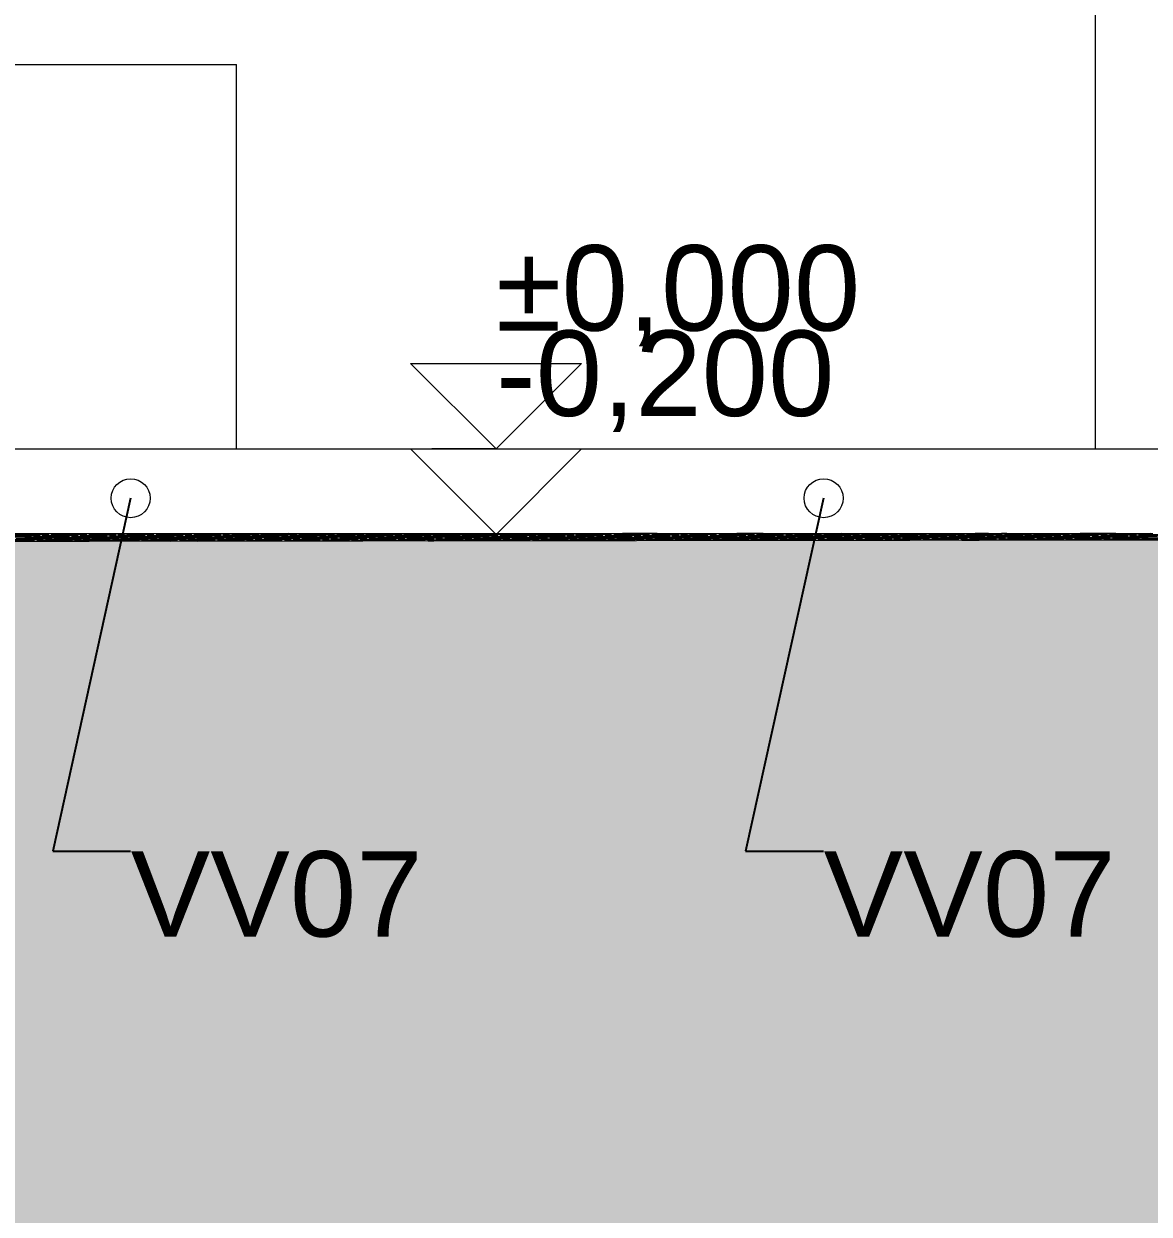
# Model space of a CAD drawing. Header units: millimetres. Extents: x -280990 to -136866, y -15139 to 7194.
# Drawn here: x -278373 to -275739, y -1792 to 996 of the extents above; entities that cross this region are included whole.
import ezdxf

# ---------------------------------------------------------------- set-up
doc = ezdxf.new("R2010")
doc.units = ezdxf.units.MM
doc.header["$MEASUREMENT"] = 0
for name, color, linetype, lineweight in [('Annotation - Label_Pen_No__1', 7, 'Continuous', 13), ('New_2D Drafting - General_Pen_No__1', 7, 'Continuous', 13), ('New_Dimensioning - General_Pen_No__1', 7, 'Continuous', 13), ('New_Site & Landscape - Terrain_Pen_No__1', 7, 'Continuous', 13), ('New_Structural - Bearing_Pen_No__1', 7, 'Continuous', 13)]:
    doc.layers.add(name, color=color, linetype=linetype, lineweight=lineweight)
for name, color, linetype, lineweight, true_color in [('New_2D Drafting - General_Pen_No__61', 7, 'Continuous', 20, 0x6a6a6a), ('New_Site & Landscape - Terrain_Pen_No__180', 7, 'Continuous', 15, 0xd6cda7), ('New_Site & Landscape - Terrain_Pen_No__93', 7, 'Continuous', 13, 0xa2a233)]:
    doc.layers.add(name, color=color, linetype=linetype, lineweight=lineweight, true_color=true_color)
doc.styles.add('GENERATED_STYLE_1', font='')
doc.styles.get('GENERATED_STYLE_1').set_extended_font_data('Arial')
doc.dimstyles.new('GENERATED_STYLE__2', dxfattribs={"dimtxt": 0.18, "dimasz": 182.4, "dimexe": 0.18, "dimexo": 0.0625, "dimgap": 0, "dimtad": 0, "dimtih": 1, "dimtoh": 1, "dimdec": 4, "dimzin": 0, "dimdsep": 46, "dimcen": 0.09, "dimadec": 0, "dimazin": 0, "dimtfac": 1, "dimtdec": 4, "dimtmove": 0, "dimatfit": 3, "dimldrblk": 'ARROWHEAD_1', "dimfxl": 0, "dimtolj": 1, "dimtzin": 0, "dimarcsym": 0})

# ---------------------------------------------------------------- blocks, each defined once
blk = doc.blocks.new('ARROWHEAD_1')
at = {"color": 0, "linetype": 'Continuous', "lineweight": 0}
blk.add_line((0, 0), (-1, 0), dxfattribs=at)
blk.add_circle((0, 0), 0.25, dxfattribs=at)

msp = doc.modelspace()

# ---------------------------------------------------------------- hatches: boundary and pattern name
at = {"layer": 'New_2D Drafting - General_Pen_No__61', "linetype": 'Continuous', "lineweight": 20, "true_color": 0x6a6a6a}
h = msp.add_hatch(dxfattribs=at)
h.set_pattern_fill('Dashed_0001', color=251, style=0, pattern_type=2)
h.set_pattern_definition([(45, (0, 0), (-183.84776, 183.84776), [195, -65]), (45, (7e-14, 183.85), (-183.84776, 183.84776), [195, -65])])
h.paths.add_polyline_path([(-280989.8059, -205.9561), (-266832.1573, -206.4056), (-260239.2033, -214.6036), (-256039.2219, -218.0945), (-254960.2206, -218.9913), (-250988.5325, -222.2925), (-248776.7755, -220), (-242945.6047, -420), (-241835.0918, -420), (-240879.019, -426.5), (-238812.8999, -424.2888), (-238812.8999, -900), (-238810.0426, -15138.6962), (-280989.8059, -15138.6962)])
at = {"layer": 'New_Site & Landscape - Terrain_Pen_No__180', "linetype": 'Continuous', "lineweight": 0, "true_color": 0x353329}
msp.add_hatch(color=250, dxfattribs=at).paths.add_polyline_path([(-279501.1354, -15138.6962), (-255147.8691, -15138.6962), (-255147.8691, -220), (-255689.2864, -220), (-256040.2069, -218.0891), (-256468.5435, -218.7405), (-266973.7441, -215.343), (-275658.7904, -213.4091), (-279501.1354, -218.4055)])

# ---------------------------------------------------------------- linework, layer by layer
at = {"layer": 'New_2D Drafting - General_Pen_No__1', "color": 7, "linetype": 'Continuous', "lineweight": 13, "flags": 128}
msp.add_lwpolyline([(-280989.8059, -205.9561), (-266832.1573, -206.4056), (-260239.2033, -214.6036), (-256039.2219, -218.0945), (-254960.2206, -218.9913), (-250988.5325, -222.2925), (-248776.7755, -220), (-242945.6047, -420), (-241835.0918, -420), (-240879.019, -426.5), (-238812.8999, -424.2888), (-238812.8999, -900), (-238810.0426, -15138.6962), (-280989.8059, -15138.6962)], close=True, dxfattribs=at)
at = {"layer": 'New_Dimensioning - General_Pen_No__1', "color": 7, "linetype": 'Continuous', "lineweight": 13}
for p, q in [((-277267.7132, 0), (-277467.7132, 200)), ((-277467.7132, 200), (-277067.7132, 200)), ((-277267.7132, 0), (-277467.7132, 200)), ((-277467.7132, 200), (-277067.7132, 200)), ((-277267.7132, 0), (-277467.7132, 200)), ((-277467.7132, 200), (-277067.7132, 200)), ((-277067.7132, 200), (-277267.7132, 0)), ((-277067.7132, 200), (-277267.7132, 0)), ((-277067.7132, 200), (-277267.7132, 0)), ((-277267.7132, -199.8675), (-277467.7132, 0.1325)), ((-277467.7132, 0.1325), (-277067.7132, 0.1325)), ((-277067.7132, 0.1325), (-277267.7132, -199.8675)), ((-277267.7132, 0), (-277417.7132, 0)), ((-277267.7132, 0), (-277417.7132, 0)), ((-277267.7132, 0), (-277417.7132, 0)), ((-277267.7132, 0), (-277117.7132, 0)), ((-277267.7132, 0), (-277117.7132, 0)), ((-277267.7132, 0), (-277117.7132, 0)), ((-277267.7132, -199.8675), (-277417.7132, -199.8675)), ((-277267.7132, -199.8675), (-277117.7132, -199.8675))]:
    msp.add_line(p, q, dxfattribs=at)
at = {"layer": 'New_Site & Landscape - Terrain_Pen_No__1', "color": 7, "linetype": 'Continuous', "lineweight": 13}
for p, q in [((-275736.8407, -197.6962), (-279501.1354, -198.8187)), ((-278354.9379, -206.1042), (-278438.5239, -206.2567)), ((-278347.8044, -215.1089), (-278431.3904, -215.2614)), ((-278334.5505, -203.6622), (-278418.1365, -203.8148)), ((-278354.9378, -206.1042), (-278416.3531, -206.0659)), ((-278327.4171, -212.6669), (-278411.0031, -212.8195)), ((-278347.8044, -215.1089), (-278409.2197, -215.0706)), ((-278314.1632, -201.2203), (-278397.7492, -201.3728)), ((-278334.5505, -203.6622), (-278395.9658, -203.624)), ((-278307.0297, -210.225), (-278390.6157, -210.3775)), ((-278327.417, -212.6669), (-278388.8323, -212.6287)), ((-278293.7758, -198.7784), (-278377.3618, -198.9309)), ((-278354.9379, -206.1042), (-278377.1086, -206.2949)), ((-278314.1632, -201.2203), (-278375.5784, -201.1821)), ((-278286.6424, -207.7831), (-278370.2284, -207.9356)), ((-278347.8044, -215.1089), (-278369.9751, -215.2996)), ((-278307.0297, -210.225), (-278368.445, -210.1868)), ((-278334.5505, -203.6622), (-278356.7212, -203.853)), ((-278293.7758, -198.7784), (-278355.1911, -198.7401)), ((-278266.255, -205.3412), (-278349.841, -205.4937)), ((-278327.417, -212.6669), (-278349.5878, -212.8577)), ((-278286.6423, -207.7831), (-278348.0576, -207.7449)), ((-278259.1216, -214.3459), (-278342.7076, -214.4984)), ((-278279.5089, -216.7878), (-278340.9242, -216.7496)), ((-278314.1632, -201.2203), (-278336.3339, -201.4111)), ((-278279.5089, -216.7878), (-278335.0478, -216.8891)), ((-278245.8677, -202.8992), (-278329.4537, -203.0518)), ((-278307.0297, -210.225), (-278329.2004, -210.4158)), ((-278266.255, -205.3412), (-278327.6703, -205.3029)), ((-278238.7342, -211.9039), (-278322.3202, -212.0565)), ((-278259.1215, -214.3459), (-278320.5368, -214.3076)), ((-278293.7758, -198.7784), (-278315.9465, -198.9691)), ((-278225.4803, -200.4573), (-278309.0663, -200.6098)), ((-278286.6423, -207.7831), (-278308.8131, -207.9738)), ((-278245.8677, -202.8992), (-278307.283, -202.861)), ((-278218.3469, -209.462), (-278301.9329, -209.6145)), ((-278238.7342, -211.9039), (-278300.1495, -211.8657)), ((-278266.255, -205.3412), (-278288.4257, -205.5319)), ((-278225.4803, -200.4573), (-278286.8956, -200.4191)), ((-278279.5089, -216.7878), (-278283.4958, -216.8221)), ((-278197.9595, -207.0201), (-278281.5455, -207.1726)), ((-278259.1216, -214.3459), (-278281.2923, -214.5366)), ((-278218.3469, -209.462), (-278279.7621, -209.4238)), ((-278190.8261, -216.0248), (-278274.4121, -216.1773)), ((-278245.8677, -202.8992), (-278268.0384, -203.09)), ((-278177.5722, -204.5782), (-278261.1582, -204.7307)), ((-278238.7342, -211.9039), (-278260.9049, -212.0947)), ((-278197.9595, -207.0201), (-278259.3748, -206.9819)), ((-278170.4387, -213.5829), (-278254.0247, -213.7354)), ((-278190.8261, -216.0248), (-278252.2413, -215.9866)), ((-278225.4803, -200.4573), (-278247.651, -200.6481)), ((-278157.1848, -202.1362), (-278240.7708, -202.2888)), ((-278218.3469, -209.462), (-278240.5176, -209.6528)), ((-278177.5722, -204.5782), (-278238.9875, -204.5399)), ((-278150.0514, -211.141), (-278233.6374, -211.2935)), ((-278170.4387, -213.5829), (-278231.854, -213.5446)), ((-278136.7975, -199.6943), (-278220.3835, -199.8468)), ((-278197.9595, -207.0201), (-278220.1302, -207.2108)), ((-278157.1848, -202.1362), (-278218.6001, -202.098)), ((-278129.664, -208.699), (-278213.25, -208.8515)), ((-278190.8261, -216.0248), (-278212.9968, -216.2156)), ((-278150.0514, -211.141), (-278211.4667, -211.1027)), ((-278177.5722, -204.5782), (-278199.7429, -204.7689)), ((-278136.7975, -199.6943), (-278198.2128, -199.6561)), ((-278109.2767, -206.2571), (-278192.8627, -206.4096)), ((-278170.4387, -213.5829), (-278192.6094, -213.7736)), ((-278129.664, -208.699), (-278191.0793, -208.6608)), ((-278102.1432, -215.2618), (-278185.7292, -215.4143)), ((-278157.1848, -202.1362), (-278179.3555, -202.327)), ((-278088.8893, -203.8152), (-278172.4753, -203.9677)), ((-278150.0514, -211.141), (-278172.2221, -211.3317)), ((-278109.2767, -206.2571), (-278170.692, -206.2189)), ((-278081.7559, -212.8199), (-278165.3419, -212.9724)), ((-278102.1432, -215.2618), (-278163.5585, -215.2236)), ((-278136.7975, -199.6943), (-278158.9682, -199.8851)), ((-278068.502, -201.3732), (-278152.088, -201.5258)), ((-278129.664, -208.699), (-278151.8347, -208.8898)), ((-278088.8893, -203.8152), (-278150.3046, -203.7769)), ((-278061.3685, -210.378), (-278144.9545, -210.5305)), ((-278081.7559, -212.8199), (-278143.1712, -212.7816)), ((-278048.1146, -198.9313), (-278131.7006, -199.0838)), ((-278109.2767, -206.2571), (-278131.4474, -206.4478)), ((-278068.502, -201.3732), (-278129.9173, -201.335)), ((-278040.9812, -207.936), (-278124.5672, -208.0885)), ((-278102.1432, -215.2618), (-278124.3139, -215.4526)), ((-278061.3685, -210.378), (-278122.7838, -210.3397)), ((-278088.8893, -203.8152), (-278111.06, -204.0059)), ((-278048.1146, -198.9313), (-278109.5299, -198.8931)), ((-278020.5938, -205.4941), (-278104.1798, -205.6466)), ((-278081.7559, -212.8199), (-278103.9266, -213.0106)), ((-278040.9812, -207.936), (-278102.3965, -207.8978)), ((-278013.4604, -214.4988), (-278097.0464, -214.6513)), ((-278068.502, -201.3732), (-278090.6727, -201.564)), ((-278000.2065, -203.0522), (-278083.7925, -203.2047)), ((-278061.3685, -210.378), (-278083.5392, -210.5687)), ((-278020.5938, -205.4941), (-278082.0091, -205.4559)), ((-277993.073, -212.0569), (-278076.659, -212.2094)), ((-278013.4604, -214.4988), (-278074.8757, -214.4606)), ((-278048.1146, -198.9313), (-278070.2853, -199.1221)), ((-277979.8191, -200.6103), (-278063.4051, -200.7628)), ((-278040.9812, -207.936), (-278063.1519, -208.1268)), ((-278000.2065, -203.0522), (-278061.6218, -203.0139)), ((-277972.6857, -209.615), (-278056.2717, -209.7675)), ((-277993.073, -212.0569), (-278054.4883, -212.0186)), ((-278020.5938, -205.4941), (-278042.7645, -205.6849)), ((-277979.8191, -200.6103), (-278041.2344, -200.572)), ((-277952.2983, -207.173), (-278035.8843, -207.3255)), ((-278013.4604, -214.4988), (-278035.6311, -214.6896)), ((-277972.6857, -209.615), (-278034.101, -209.5767)), ((-277945.1649, -216.1777), (-278028.7509, -216.3303)), ((-278000.2065, -203.0522), (-278022.3772, -203.2429)), ((-277931.911, -204.7311), (-278015.497, -204.8836)), ((-277993.073, -212.0569), (-278015.2437, -212.2476)), ((-277952.2983, -207.173), (-278013.7136, -207.1348)), ((-277924.7775, -213.7358), (-278008.3635, -213.8883)), ((-277945.1649, -216.1777), (-278006.5802, -216.1395)), ((-277979.8191, -200.6103), (-278001.9898, -200.801)), ((-277911.5236, -202.2892), (-277995.1096, -202.4417)), ((-277972.6857, -209.615), (-277994.8564, -209.8057)), ((-277931.911, -204.7311), (-277993.3263, -204.6929)), ((-277904.3902, -211.2939), (-277987.9762, -211.4464)), ((-277924.7775, -213.7358), (-277986.1928, -213.6976)), ((-277891.1363, -199.8473), (-277974.7223, -199.9998)), ((-277952.2983, -207.173), (-277974.469, -207.3638)), ((-277911.5236, -202.2892), (-277972.9389, -202.2509)), ((-277884.0028, -208.852), (-277967.5888, -209.0045)), ((-277945.1649, -216.1777), (-277967.3356, -216.3685)), ((-277904.3902, -211.2939), (-277965.8055, -211.2557)), ((-277931.911, -204.7311), (-277954.0817, -204.9219)), ((-277891.1363, -199.8473), (-277952.5516, -199.809)), ((-277863.6155, -206.41), (-277947.2015, -206.5626)), ((-277924.7775, -213.7358), (-277946.9482, -213.9266)), ((-277884.0028, -208.852), (-277945.4181, -208.8137)), ((-277856.482, -215.4147), (-277940.068, -215.5673)), ((-277911.5236, -202.2892), (-277933.6943, -202.4799)), ((-277843.2281, -203.9681), (-277926.8141, -204.1206)), ((-277904.3902, -211.2939), (-277926.5609, -211.4846)), ((-277863.6155, -206.41), (-277925.0308, -206.3718)), ((-277836.0947, -212.9728), (-277919.6807, -213.1253)), ((-277856.482, -215.4147), (-277917.8973, -215.3765)), ((-277891.1363, -199.8473), (-277913.307, -200.038)), ((-277822.8408, -201.5262), (-277906.4268, -201.6787)), ((-277884.0028, -208.852), (-277906.1735, -209.0427)), ((-277843.2281, -203.9681), (-277904.6434, -203.9299)), ((-277815.7073, -210.5309), (-277899.2933, -210.6834)), ((-277836.0947, -212.9728), (-277897.51, -212.9346)), ((-277802.4534, -199.0843), (-277886.0394, -199.2368)), ((-277863.6155, -206.41), (-277885.7862, -206.6008)), ((-277822.8408, -201.5262), (-277884.2561, -201.488)), ((-277795.32, -208.089), (-277878.906, -208.2415)), ((-277856.482, -215.4147), (-277878.6527, -215.6055)), ((-277815.7073, -210.5309), (-277877.1226, -210.4927)), ((-277843.2281, -203.9681), (-277865.3988, -204.1589)), ((-277802.4534, -199.0843), (-277863.8687, -199.046)), ((-277774.9326, -205.647), (-277858.5186, -205.7996)), ((-277836.0947, -212.9728), (-277858.2654, -213.1636)), ((-277795.32, -208.089), (-277856.7353, -208.0507)), ((-277767.7992, -214.6517), (-277851.3852, -214.8043)), ((-277822.8408, -201.5262), (-277845.0115, -201.7169)), ((-277754.5453, -203.2051), (-277838.1313, -203.3576)), ((-277815.7073, -210.5309), (-277837.878, -210.7216)), ((-277774.9326, -205.647), (-277836.3479, -205.6088)), ((-277747.4118, -212.2098), (-277830.9978, -212.3623)), ((-277767.7992, -214.6517), (-277829.2145, -214.6135)), ((-277802.4534, -199.0843), (-277824.6241, -199.275)), ((-277734.1579, -200.7632), (-277817.7439, -200.9157)), ((-277795.32, -208.089), (-277817.4907, -208.2797)), ((-277754.5453, -203.2051), (-277815.9606, -203.1669)), ((-277727.0245, -209.7679), (-277810.6105, -209.9204)), ((-277747.4118, -212.2098), (-277808.8271, -212.1716)), ((-277713.7706, -198.3213), (-277797.3566, -198.4738)), ((-277774.9326, -205.647), (-277797.1033, -205.8378)), ((-277734.1579, -200.7632), (-277795.5732, -200.725)), ((-277706.6371, -207.326), (-277790.2231, -207.4785)), ((-277767.7992, -214.6517), (-277789.9699, -214.8425)), ((-277727.0245, -209.7679), (-277788.4398, -209.7297)), ((-277754.5453, -203.2051), (-277776.716, -203.3959)), ((-277686.2498, -204.884), (-277769.8358, -205.0366)), ((-277747.4118, -212.2098), (-277769.5825, -212.4006)), ((-277706.6371, -207.326), (-277768.0524, -207.2877)), ((-277679.1163, -213.8888), (-277762.7023, -214.0413)), ((-277734.1579, -200.7632), (-277756.3286, -200.9539)), ((-277713.7706, -198.3213), (-277752.3441, -198.2972)), ((-277665.8624, -202.4421), (-277749.4484, -202.5946)), ((-277727.0245, -209.7679), (-277749.1952, -209.9586)), ((-277686.2498, -204.884), (-277747.6651, -204.8458)), ((-277658.729, -211.4468), (-277742.315, -211.5993)), ((-277679.1163, -213.8888), (-277740.5316, -213.8505)), ((-277713.7706, -198.3213), (-277735.9413, -198.512)), ((-277645.4751, -200.0002), (-277729.0611, -200.1527)), ((-277706.6371, -207.326), (-277728.8078, -207.5167)), ((-277665.8624, -202.4421), (-277727.2777, -202.4039)), ((-277638.3416, -209.0049), (-277721.9276, -209.1574)), ((-277658.729, -211.4468), (-277720.1443, -211.4086)), ((-277686.2498, -204.884), (-277708.4205, -205.0748)), ((-277645.4751, -200.0002), (-277706.8904, -199.962)), ((-277617.9543, -206.563), (-277701.5403, -206.7155)), ((-277679.1163, -213.8888), (-277701.287, -214.0795)), ((-277638.3416, -209.0049), (-277699.7569, -208.9667)), ((-277610.8208, -215.5677), (-277694.4068, -215.7202)), ((-277665.8624, -202.4421), (-277688.0331, -202.6329)), ((-277597.5669, -204.121), (-277681.1529, -204.2736)), ((-277658.729, -211.4468), (-277680.8997, -211.6376)), ((-277617.9543, -206.563), (-277679.3696, -206.5247)), ((-277590.4335, -213.1258), (-277674.0195, -213.2783)), ((-277610.8208, -215.5677), (-277672.2361, -215.5294)), ((-277645.4751, -200.0002), (-277667.6458, -200.1909)), ((-277577.1796, -201.6791), (-277660.7656, -201.8316)), ((-277638.3416, -209.0049), (-277660.5123, -209.1956)), ((-277597.5669, -204.121), (-277658.9822, -204.0828)), ((-277570.0461, -210.6838), (-277653.6321, -210.8363)), ((-277590.4335, -213.1258), (-277651.8488, -213.0875)), ((-277556.7922, -199.2372), (-277640.3783, -199.3897)), ((-277617.9543, -206.563), (-277640.125, -206.7537)), ((-277577.1796, -201.6791), (-277638.5949, -201.6409)), ((-277549.6588, -208.2419), (-277633.2448, -208.3944)), ((-277610.8208, -215.5677), (-277632.9915, -215.7584)), ((-277570.0461, -210.6838), (-277631.4614, -210.6456)), ((-277597.5669, -204.121), (-277619.7377, -204.3118)), ((-277556.7922, -199.2372), (-277618.2075, -199.199)), ((-277529.2714, -205.8), (-277612.8574, -205.9525)), ((-277590.4335, -213.1258), (-277612.6042, -213.3165)), ((-277549.6588, -208.2419), (-277611.0741, -208.2037)), ((-277522.138, -214.8047), (-277605.724, -214.9572)), ((-277577.1796, -201.6791), (-277599.3503, -201.8699)), ((-277508.8841, -203.3581), (-277592.4701, -203.5106)), ((-277570.0461, -210.6838), (-277592.2168, -210.8746)), ((-277529.2714, -205.8), (-277590.6867, -205.7617)), ((-277501.7506, -212.3628), (-277585.3366, -212.5153)), ((-277522.138, -214.8047), (-277583.5533, -214.7664)), ((-277556.7922, -199.2372), (-277578.963, -199.4279)), ((-277488.4967, -200.9161), (-277572.0828, -201.0686)), ((-277549.6588, -208.2419), (-277571.8295, -208.4327)), ((-277508.8841, -203.3581), (-277570.2994, -203.3198)), ((-277481.3633, -209.9208), (-277564.9493, -210.0733)), ((-277501.7506, -212.3628), (-277563.1659, -212.3245)), ((-277468.1094, -198.4742), (-277551.6954, -198.6267)), ((-277529.2714, -205.8), (-277551.4421, -205.9907)), ((-277488.4967, -200.9161), (-277549.912, -200.8779)), ((-277460.9759, -207.4789), (-277544.562, -207.6314)), ((-277522.138, -214.8047), (-277544.3087, -214.9954)), ((-277481.3633, -209.9208), (-277542.7786, -209.8826)), ((-277508.8841, -203.3581), (-277531.0548, -203.5488)), ((-277468.1094, -198.4742), (-277529.5247, -198.436)), ((-277440.5886, -205.037), (-277524.1746, -205.1895)), ((-277501.7506, -212.3628), (-277523.9214, -212.5535)), ((-277460.9759, -207.4789), (-277522.3912, -207.4407)), ((-277433.4551, -214.0417), (-277517.0411, -214.1942)), ((-277488.4967, -200.9161), (-277510.6675, -201.1069)), ((-277420.2012, -202.5951), (-277503.7873, -202.7476)), ((-277481.3633, -209.9208), (-277503.534, -210.1116)), ((-277440.5886, -205.037), (-277502.0039, -204.9987)), ((-277413.0678, -211.5998), (-277496.6538, -211.7523)), ((-277433.4551, -214.0417), (-277494.8704, -214.0035)), ((-277468.1094, -198.4742), (-277490.2801, -198.6649)), ((-277399.8139, -200.1531), (-277483.3999, -200.3056)), ((-277460.9759, -207.4789), (-277483.1467, -207.6697)), ((-277420.2012, -202.5951), (-277481.6165, -202.5568)), ((-277392.6804, -209.1578), (-277476.2665, -209.3104)), ((-277413.0678, -211.5998), (-277474.4831, -211.5615)), ((-277440.5886, -205.037), (-277462.7593, -205.2277)), ((-277399.8139, -200.1531), (-277461.2292, -200.1149)), ((-277372.2931, -206.7159), (-277455.8791, -206.8684)), ((-277433.4551, -214.0417), (-277455.6258, -214.2324)), ((-277392.6804, -209.1578), (-277454.0957, -209.1196)), ((-277420.2012, -202.5951), (-277442.372, -202.7858)), ((-277351.9057, -204.274), (-277435.4918, -204.4265)), ((-277413.0678, -211.5998), (-277435.2385, -211.7905)), ((-277372.2931, -206.7159), (-277433.7084, -206.6777)), ((-277344.7723, -213.2787), (-277428.3583, -213.4312)), ((-277413.3626, -215.6906), (-277426.5749, -215.6824)), ((-277399.8139, -200.1531), (-277421.9846, -200.3439)), ((-277331.5184, -201.8321), (-277415.1044, -201.9846)), ((-277392.6804, -209.1578), (-277414.8512, -209.3486)), ((-277351.9058, -204.274), (-277413.321, -204.2358)), ((-277324.3849, -210.8368), (-277407.971, -210.9893)), ((-277344.7723, -213.2787), (-277406.1876, -213.2405)), ((-277311.1311, -199.3901), (-277394.7171, -199.5426)), ((-277372.2931, -206.7159), (-277394.4638, -206.9067)), ((-277331.5184, -201.8321), (-277392.9337, -201.7938)), ((-277303.9976, -208.3948), (-277387.5836, -208.5474)), ((-277324.3849, -210.8368), (-277385.8002, -210.7985)), ((-277351.9057, -204.274), (-277374.0765, -204.4647)), ((-277311.1311, -199.3901), (-277372.5464, -199.3519)), ((-277283.6103, -205.9529), (-277367.1963, -206.1054)), ((-277344.7723, -213.2787), (-277366.943, -213.4694)), ((-277303.9976, -208.3948), (-277365.4129, -208.3566)), ((-277276.4768, -214.9576), (-277360.0628, -215.1101)), ((-277331.5184, -201.8321), (-277353.6891, -202.0228)), ((-277263.2229, -203.511), (-277346.8089, -203.6635)), ((-277324.3849, -210.8368), (-277346.5557, -211.0275)), ((-277283.6103, -205.9529), (-277345.0256, -205.9147)), ((-277256.0894, -212.5157), (-277339.6755, -212.6682)), ((-277276.4768, -214.9576), (-277337.8921, -214.9194)), ((-277311.131, -199.3901), (-277333.3018, -199.5809)), ((-277242.8356, -201.0691), (-277326.4216, -201.2216)), ((-277303.9976, -208.3948), (-277326.1683, -208.5856)), ((-277263.2229, -203.511), (-277324.6382, -203.4728)), ((-277235.7021, -210.0738), (-277319.2881, -210.2263)), ((-277256.0895, -212.5157), (-277317.5047, -212.4775)), ((-277222.4482, -198.6271), (-277306.0342, -198.7797)), ((-277283.6103, -205.9529), (-277305.781, -206.1437)), ((-277242.8356, -201.0691), (-277304.2509, -201.0308)), ((-277215.3148, -207.6318), (-277298.9008, -207.7844)), ((-277276.4768, -214.9576), (-277298.6475, -215.1484)), ((-277235.7021, -210.0738), (-277297.1174, -210.0355)), ((-277263.2229, -203.511), (-277285.3936, -203.7017)), ((-277222.4482, -198.6271), (-277283.8635, -198.5889)), ((-277194.9274, -205.1899), (-277278.5134, -205.3424)), ((-277256.0894, -212.5157), (-277278.2602, -212.7064)), ((-277215.3148, -207.6318), (-277276.7301, -207.5936)), ((-277187.794, -214.1946), (-277271.38, -214.3471)), ((-277242.8356, -201.0691), (-277265.0063, -201.2598)), ((-277174.5401, -202.748), (-277258.1261, -202.9005)), ((-277235.7021, -210.0738), (-277257.8728, -210.2645)), ((-277194.9274, -205.1899), (-277256.3427, -205.1517)), ((-277167.4066, -211.7527), (-277250.9926, -211.9052)), ((-277187.794, -214.1946), (-277249.2093, -214.1564)), ((-277222.4482, -198.6271), (-277244.6189, -198.8179)), ((-277154.1527, -200.3061), (-277237.7387, -200.4586)), ((-277215.3147, -207.6318), (-277237.4855, -207.8226)), ((-277174.5401, -202.748), (-277235.9554, -202.7098)), ((-277147.0193, -209.3108), (-277230.6053, -209.4633)), ((-277167.4066, -211.7527), (-277228.8219, -211.7145)), ((-277194.9274, -205.1899), (-277217.0981, -205.3807)), ((-277154.1527, -200.3061), (-277215.568, -200.2678)), ((-277126.6319, -206.8688), (-277210.2179, -207.0214)), ((-277187.794, -214.1946), (-277209.9647, -214.3854)), ((-277147.0193, -209.3108), (-277208.4346, -209.2725)), ((-277174.5401, -202.748), (-277196.7108, -202.9387)), ((-277106.2446, -204.4269), (-277189.8306, -204.5794)), ((-277167.4066, -211.7527), (-277189.5773, -211.9434)), ((-277126.6319, -206.8688), (-277188.0472, -206.8306)), ((-277099.1111, -213.4316), (-277182.6971, -213.5841)), ((-277154.1527, -200.3061), (-277176.3234, -200.4968)), ((-277085.8572, -201.985), (-277169.4432, -202.1375)), ((-277147.0193, -209.3108), (-277169.19, -209.5015)), ((-277106.2446, -204.4269), (-277167.6599, -204.3887)), ((-277078.7238, -210.9897), (-277162.3098, -211.1422)), ((-277099.1111, -213.4316), (-277160.5264, -213.3934)), ((-277065.4699, -199.5431), (-277149.0559, -199.6956)), ((-277126.6319, -206.8688), (-277148.8026, -207.0596)), ((-277085.8572, -201.985), (-277147.2725, -201.9468)), ((-277058.3364, -208.5478), (-277141.9224, -208.7003)), ((-277078.7238, -210.9897), (-277140.1391, -210.9515)), ((-277106.2446, -204.4269), (-277128.4153, -204.6177)), ((-277065.4699, -199.5431), (-277126.8852, -199.5048)), ((-277037.9491, -206.1059), (-277121.5351, -206.2584)), ((-277099.1111, -213.4316), (-277121.2818, -213.6224)), ((-277058.3364, -208.5478), (-277119.7517, -208.5095)), ((-277030.8156, -215.1106), (-277114.4016, -215.2631)), ((-277085.8572, -201.985), (-277108.0279, -202.1757)), ((-277017.5617, -203.6639), (-277101.1477, -203.8164)), ((-277078.7238, -210.9897), (-277100.8945, -211.1805)), ((-277037.9491, -206.1059), (-277099.3644, -206.0676)), ((-277010.4283, -212.6686), (-277094.0143, -212.8211)), ((-277030.8156, -215.1106), (-277092.2309, -215.0723)), ((-277065.4699, -199.5431), (-277087.6406, -199.7338)), ((-276997.1744, -201.222), (-277080.7604, -201.3745)), ((-277058.3364, -208.5478), (-277080.5071, -208.7385)), ((-277017.5617, -203.6639), (-277078.977, -203.6257)), ((-276990.0409, -210.2267), (-277073.6269, -210.3792)), ((-277010.4283, -212.6686), (-277071.8436, -212.6304)), ((-276976.787, -198.7801), (-277060.373, -198.9326)), ((-277037.9491, -206.1059), (-277060.1198, -206.2966)), ((-276997.1744, -201.222), (-277058.5897, -201.1838)), ((-276969.6536, -207.7848), (-277053.2396, -207.9373)), ((-276990.0409, -210.2267), (-277051.4562, -210.1885)), ((-277030.8156, -215.1106), (-277042.1254, -215.2079)), ((-277017.5617, -203.6639), (-277039.7324, -203.8547)), ((-276976.787, -198.7801), (-277038.2023, -198.7418)), ((-276949.2662, -205.3429), (-277032.8522, -205.4954)), ((-277010.4283, -212.6686), (-277032.599, -212.8594)), ((-276969.6536, -207.7848), (-277031.0689, -207.7465)), ((-276942.1328, -214.3476), (-277025.7188, -214.5001)), ((-276997.1744, -201.222), (-277019.3451, -201.4127)), ((-276928.8789, -202.9009), (-277012.4649, -203.0534)), ((-276990.0409, -210.2267), (-277012.2116, -210.4175)), ((-276949.2662, -205.3429), (-277010.6815, -205.3046)), ((-276921.7454, -211.9056), (-277005.3314, -212.0582)), ((-276942.1328, -214.3476), (-277003.5481, -214.3093)), ((-276976.787, -198.7801), (-276998.9577, -198.9708)), ((-276908.4915, -200.459), (-276992.0775, -200.6115)), ((-276969.6536, -207.7848), (-276991.8243, -207.9755)), ((-276928.8789, -202.9009), (-276990.2942, -202.8627)), ((-276901.3581, -209.4637), (-276984.9441, -209.6162)), ((-276921.7454, -211.9056), (-276983.1607, -211.8674)), ((-276902.817, -198.0439), (-276971.6902, -198.1696)), ((-276949.2662, -205.3429), (-276971.4369, -205.5336)), ((-276908.4915, -200.459), (-276969.9068, -200.4208)), ((-276880.9707, -207.0218), (-276964.5567, -207.1743)), ((-276942.1328, -214.3476), (-276964.3035, -214.5383)), ((-276901.3581, -209.4637), (-276962.7734, -209.4255)), ((-276928.8789, -202.9009), (-276951.0496, -203.0917)), ((-276860.5834, -204.5799), (-276944.1694, -204.7324)), ((-276921.7454, -211.9056), (-276943.9161, -212.0964)), ((-276880.9707, -207.0218), (-276942.386, -206.9836)), ((-276853.4499, -213.5846), (-276937.0359, -213.7371)), ((-276908.4915, -200.459), (-276930.6622, -200.6498)), ((-276840.196, -202.1379), (-276923.782, -202.2904)), ((-276901.3581, -209.4637), (-276923.5288, -209.6545)), ((-276860.5834, -204.5799), (-276921.9987, -204.5416)), ((-276833.0626, -211.1426), (-276916.6486, -211.2952)), ((-276853.4499, -213.5846), (-276914.8652, -213.5463)), ((-276890.8082, -198.0403), (-276910.2749, -198.2078)), ((-276819.8087, -199.696), (-276903.3947, -199.8485)), ((-276880.9707, -207.0218), (-276903.1414, -207.2125)), ((-276840.196, -202.1379), (-276901.6113, -202.0997)), ((-276812.6752, -208.7007), (-276896.2612, -208.8532)), ((-276833.0626, -211.1426), (-276894.4779, -211.1044)), ((-276860.5834, -204.5799), (-276882.7541, -204.7706)), ((-276819.8087, -199.696), (-276881.224, -199.6578)), ((-276792.2879, -206.2588), (-276875.8739, -206.4113)), ((-276853.4499, -213.5846), (-276875.6206, -213.7753)), ((-276812.6752, -208.7007), (-276874.0905, -208.6625)), ((-276840.196, -202.1379), (-276862.3667, -202.3287)), ((-276771.9005, -203.8169), (-276855.4865, -203.9694)), ((-276833.0626, -211.1426), (-276855.2333, -211.3334)), ((-276792.2879, -206.2588), (-276853.7032, -206.2206)), ((-276764.7671, -212.8216), (-276848.3531, -212.9741)), ((-276819.8087, -199.696), (-276841.9794, -199.8868)), ((-276751.5132, -201.3749), (-276835.0992, -201.5275)), ((-276812.6752, -208.7007), (-276834.8459, -208.8915)), ((-276771.9005, -203.8169), (-276833.3158, -203.7786)), ((-276744.3797, -210.3796), (-276827.9657, -210.5322)), ((-276764.7671, -212.8216), (-276826.1824, -212.7833)), ((-276731.1258, -198.933), (-276814.7118, -199.0855)), ((-276792.2879, -206.2588), (-276814.4586, -206.4495)), ((-276751.5132, -201.3749), (-276812.9285, -201.3367)), ((-276723.9924, -207.9377), (-276807.5784, -208.0902)), ((-276744.3797, -210.3796), (-276805.795, -210.3414)), ((-276771.9005, -203.8169), (-276794.0712, -204.0076)), ((-276731.1258, -198.933), (-276792.5411, -198.8948)), ((-276703.605, -205.4958), (-276787.191, -205.6483)), ((-276764.7671, -212.8216), (-276786.9378, -213.0123)), ((-276723.9924, -207.9377), (-276785.4077, -207.8995)), ((-276696.4716, -214.5005), (-276780.0576, -214.653)), ((-276751.5132, -201.3749), (-276773.6839, -201.5657)), ((-276683.2177, -203.0539), (-276766.8037, -203.2064)), ((-276744.3797, -210.3796), (-276766.5504, -210.5704)), ((-276703.605, -205.4958), (-276765.0203, -205.4576)), ((-276676.0842, -212.0586), (-276759.6702, -212.2111)), ((-276696.4716, -214.5005), (-276757.8869, -214.4623)), ((-276731.1258, -198.933), (-276753.2965, -199.1238)), ((-276662.8303, -200.6119), (-276746.4163, -200.7645)), ((-276723.9924, -207.9377), (-276746.1631, -208.1285)), ((-276683.2177, -203.0539), (-276744.633, -203.0156)), ((-276655.6969, -209.6166), (-276739.2829, -209.7692)), ((-276676.0842, -212.0586), (-276737.4995, -212.0203)), ((-276642.443, -198.17), (-276726.029, -198.3225)), ((-276703.605, -205.4958), (-276725.7757, -205.6865)), ((-276662.8303, -200.6119), (-276724.2456, -200.5737)), ((-276635.3095, -207.1747), (-276718.8955, -207.3272)), ((-276696.4716, -214.5005), (-276718.6423, -214.6912)), ((-276655.6969, -209.6166), (-276717.1122, -209.5784)), ((-276683.2177, -203.0539), (-276705.3884, -203.2446)), ((-276642.443, -198.17), (-276703.8583, -198.1318)), ((-276614.9222, -204.7328), (-276698.5082, -204.8853)), ((-276676.0842, -212.0586), (-276698.2549, -212.2493)), ((-276635.3095, -207.1747), (-276696.7248, -207.1365)), ((-276607.7887, -213.7375), (-276691.3747, -213.89)), ((-276662.8303, -200.6119), (-276685.001, -200.8027)), ((-276594.5348, -202.2909), (-276678.1208, -202.4434)), ((-276655.6969, -209.6166), (-276677.8676, -209.8074)), ((-276614.9222, -204.7328), (-276676.3375, -204.6946)), ((-276587.4014, -211.2956), (-276670.9874, -211.4481)), ((-276607.7887, -213.7375), (-276669.204, -213.6993)), ((-276642.443, -198.17), (-276664.6137, -198.3608)), ((-276574.1475, -199.8489), (-276657.7335, -200.0015)), ((-276635.3095, -207.1747), (-276657.4802, -207.3655)), ((-276594.5348, -202.2909), (-276655.9501, -202.2526)), ((-276567.014, -208.8537), (-276650.6, -209.0062)), ((-276587.4014, -211.2956), (-276648.8167, -211.2573)), ((-276614.9222, -204.7328), (-276637.0929, -204.9235)), ((-276574.1475, -199.8489), (-276635.5628, -199.8107)), ((-276546.6267, -206.4117), (-276630.2127, -206.5642)), ((-276607.7887, -213.7375), (-276629.9594, -213.9283)), ((-276567.014, -208.8537), (-276628.4293, -208.8154)), ((-276594.5348, -202.2909), (-276616.7055, -202.4816)), ((-276526.2393, -203.9698), (-276609.8253, -204.1223)), ((-276587.4014, -211.2956), (-276609.5721, -211.4863)), ((-276546.6267, -206.4117), (-276608.042, -206.3735)), ((-276519.1059, -212.9745), (-276602.6919, -213.127)), ((-276574.1475, -199.8489), (-276596.3182, -200.0397)), ((-276505.852, -201.5279), (-276589.438, -201.6804)), ((-276567.014, -208.8537), (-276589.1847, -209.0444)), ((-276526.2393, -203.9698), (-276587.6546, -203.9316)), ((-276498.7185, -210.5326), (-276582.3045, -210.6851)), ((-276519.1059, -212.9745), (-276580.5212, -212.9363)), ((-276485.4646, -199.0859), (-276569.0506, -199.2385)), ((-276546.6267, -206.4117), (-276568.7974, -206.6025)), ((-276505.852, -201.5279), (-276567.2673, -201.4896)), ((-276478.3312, -208.0907), (-276561.9172, -208.2432)), ((-276498.7185, -210.5326), (-276560.1338, -210.4943)), ((-276526.2393, -203.9698), (-276548.4101, -204.1605)), ((-276485.4646, -199.0859), (-276546.8799, -199.0477)), ((-276457.9438, -205.6487), (-276541.5298, -205.8012)), ((-276519.1059, -212.9745), (-276541.2766, -213.1653)), ((-276478.3312, -208.0907), (-276539.7465, -208.0524)), ((-276505.852, -201.5279), (-276528.0227, -201.7186)), ((-276437.5565, -203.2068), (-276521.1425, -203.3593)), ((-276498.7185, -210.5326), (-276520.8892, -210.7233)), ((-276457.9438, -205.6487), (-276519.3591, -205.6105)), ((-276430.423, -212.2115), (-276514.009, -212.364)), ((-276485.4646, -199.0859), (-276507.6354, -199.2767)), ((-276417.1691, -200.7649), (-276500.7552, -200.9174)), ((-276478.3312, -208.0907), (-276500.5019, -208.2814)), ((-276437.5565, -203.2068), (-276498.9718, -203.1686)), ((-276410.0357, -209.7696), (-276493.6217, -209.9221)), ((-276430.423, -212.2115), (-276491.8383, -212.1733)), ((-276396.7818, -198.323), (-276480.3678, -198.4755)), ((-276457.9438, -205.6487), (-276480.1145, -205.8395)), ((-276417.1691, -200.7649), (-276478.5844, -200.7266)), ((-276389.6483, -207.3277), (-276473.2343, -207.4802)), ((-276410.0357, -209.7696), (-276471.451, -209.7314)), ((-276437.5565, -203.2068), (-276459.7272, -203.3976)), ((-276396.7818, -198.323), (-276458.1971, -198.2847)), ((-276369.261, -204.8857), (-276452.847, -205.0382)), ((-276430.423, -212.2115), (-276452.5938, -212.4023)), ((-276389.6483, -207.3277), (-276451.0636, -207.2894)), ((-276362.1275, -213.8904), (-276445.7136, -214.043)), ((-276417.1691, -200.7649), (-276439.3399, -200.9556)), ((-276348.8736, -202.4438), (-276432.4597, -202.5963)), ((-276410.0357, -209.7696), (-276432.2064, -209.9603)), ((-276369.261, -204.8857), (-276430.6763, -204.8475)), ((-276341.7402, -211.4485), (-276425.3262, -211.601)), ((-276362.1275, -213.8904), (-276423.5428, -213.8522)), ((-276396.7818, -198.323), (-276418.9525, -198.5137)), ((-276328.4863, -200.0019), (-276412.0723, -200.1544)), ((-276389.6483, -207.3277), (-276411.8191, -207.5184)), ((-276348.8736, -202.4438), (-276410.2889, -202.4056)), ((-276321.3528, -209.0066), (-276404.9389, -209.1591)), ((-276341.7402, -211.4485), (-276403.1555, -211.4103)), ((-276369.261, -204.8857), (-276391.4317, -205.0765)), ((-276328.4863, -200.0019), (-276389.9016, -199.9636)), ((-276300.9655, -206.5647), (-276384.5515, -206.7172)), ((-276362.1275, -213.8904), (-276384.2982, -214.0812)), ((-276321.3528, -209.0066), (-276382.7681, -208.9684)), ((-276348.8736, -202.4438), (-276371.0444, -202.6346)), ((-276280.5782, -204.1227), (-276364.1642, -204.2753)), ((-276341.7402, -211.4485), (-276363.9109, -211.6393)), ((-276300.9655, -206.5647), (-276362.3808, -206.5264)), ((-276273.4447, -213.1274), (-276357.0307, -213.28)), ((-276328.4863, -200.0019), (-276350.657, -200.1926)), ((-276260.1908, -201.6808), (-276343.7768, -201.8333)), ((-276321.3528, -209.0066), (-276343.5236, -209.1973)), ((-276280.5781, -204.1227), (-276341.9934, -204.0845)), ((-276253.0573, -210.6855), (-276336.6434, -210.838)), ((-276273.4447, -213.1274), (-276334.86, -213.0892)), ((-276239.8035, -199.2389), (-276323.3895, -199.3914)), ((-276300.9655, -206.5647), (-276323.1362, -206.7554)), ((-276260.1908, -201.6808), (-276321.6061, -201.6426)), ((-276232.67, -208.2436), (-276316.256, -208.3961)), ((-276253.0573, -210.6855), (-276314.4726, -210.6473)), ((-276280.5781, -204.1227), (-276302.7489, -204.3135)), ((-276239.8034, -199.2389), (-276301.2187, -199.2007)), ((-276212.2826, -205.8017), (-276295.8687, -205.9542)), ((-276273.4447, -213.1274), (-276295.6154, -213.3182)), ((-276232.67, -208.2436), (-276294.0853, -208.2054)), ((-276260.1908, -201.6808), (-276282.3615, -201.8716)), ((-276191.8953, -203.3597), (-276275.4813, -203.5123)), ((-276253.0573, -210.6855), (-276275.2281, -210.8763)), ((-276212.2826, -205.8017), (-276273.6979, -205.7634)), ((-276184.7619, -212.3644), (-276268.3479, -212.517)), ((-276239.8034, -199.2389), (-276261.9742, -199.4296)), ((-276171.508, -200.9178), (-276255.094, -201.0703)), ((-276232.67, -208.2436), (-276254.8407, -208.4343)), ((-276191.8953, -203.3597), (-276253.3106, -203.3215)), ((-276164.3745, -209.9225), (-276247.9605, -210.075)), ((-276184.7618, -212.3644), (-276246.1771, -212.3262)), ((-276151.1206, -198.4759), (-276234.7066, -198.6284)), ((-276212.2827, -205.8017), (-276234.4534, -205.9924)), ((-276171.508, -200.9178), (-276232.9232, -200.8796)), ((-276143.9872, -207.4806), (-276227.5732, -207.6331)), ((-276164.3745, -209.9225), (-276225.7898, -209.8843)), ((-276191.8953, -203.3597), (-276214.066, -203.5505)), ((-276151.1206, -198.4759), (-276212.5359, -198.4377)), ((-276123.5998, -205.0387), (-276207.1858, -205.1912)), ((-276184.7618, -212.3644), (-276206.9326, -212.5552)), ((-276143.9871, -207.4806), (-276205.4024, -207.4424)), ((-276171.508, -200.9178), (-276193.6787, -201.1086)), ((-276103.2125, -202.5967), (-276186.7985, -202.7493)), ((-276164.3745, -209.9225), (-276186.5452, -210.1133)), ((-276123.5998, -205.0387), (-276185.0151, -205.0004)), ((-276096.079, -211.6015), (-276179.665, -211.754)), ((-276136.8568, -214.0307), (-276177.8816, -214.0051)), ((-276151.1206, -198.4759), (-276173.2913, -198.6666)), ((-276082.8251, -200.1548), (-276166.4111, -200.3073)), ((-276143.9871, -207.4806), (-276166.1579, -207.6713)), ((-276103.2125, -202.5967), (-276164.6278, -202.5585)), ((-276075.6917, -209.1595), (-276159.2777, -209.312)), ((-276096.079, -211.6015), (-276157.4943, -211.5632)), ((-276115.1307, -197.809), (-276146.0238, -197.8654)), ((-276123.5998, -205.0387), (-276145.7705, -205.2294)), ((-276082.8251, -200.1548), (-276144.2404, -200.1166)), ((-276055.3043, -206.7176), (-276138.8903, -206.8701)), ((-276075.6917, -209.1595), (-276137.1069, -209.1213)), ((-276103.2125, -202.5967), (-276125.3832, -202.7875)), ((-276034.917, -204.2757), (-276118.503, -204.4282)), ((-276096.079, -211.6015), (-276118.2497, -211.7922)), ((-276055.3043, -206.7176), (-276116.7196, -206.6794)), ((-276027.7835, -213.2804), (-276111.3695, -213.4329)), ((-276082.8251, -200.1548), (-276104.9958, -200.3456)), ((-276014.5296, -201.8337), (-276098.1156, -201.9863)), ((-276075.6917, -209.1595), (-276097.8624, -209.3503)), ((-276034.917, -204.2757), (-276096.3323, -204.2374)), ((-276007.3962, -210.8385), (-276090.9822, -210.991)), ((-276027.7835, -213.2804), (-276089.1988, -213.2421)), ((-276072.1221, -197.7962), (-276084.6085, -197.9036)), ((-275994.1423, -199.3918), (-276077.7283, -199.5443)), ((-276055.3043, -206.7176), (-276077.475, -206.9083)), ((-276014.5296, -201.8337), (-276075.9449, -201.7955)), ((-275987.0088, -208.3965), (-276070.5948, -208.549)), ((-276007.3962, -210.8385), (-276068.8115, -210.8002)), ((-276034.917, -204.2757), (-276057.0877, -204.4664)), ((-275994.1423, -199.3918), (-276055.5576, -199.3536)), ((-275966.6215, -205.9546), (-276050.2075, -206.1071)), ((-276027.7835, -213.2804), (-276049.9542, -213.4711)), ((-275987.0088, -208.3965), (-276048.4241, -208.3583)), ((-276014.5296, -201.8337), (-276036.7003, -202.0245)), ((-275946.2341, -203.5127), (-276029.8201, -203.6652)), ((-276007.3962, -210.8385), (-276029.5669, -211.0292)), ((-275966.6215, -205.9546), (-276028.0368, -205.9164)), ((-275939.1007, -212.5174), (-276022.6867, -212.6699)), ((-275994.1423, -199.3918), (-276016.313, -199.5826)), ((-275925.8468, -201.0708), (-276009.4328, -201.2233)), ((-275987.0088, -208.3965), (-276009.1795, -208.5873)), ((-275946.2341, -203.5127), (-276007.6494, -203.4744)), ((-275918.7133, -210.0755), (-276002.2993, -210.228)), ((-275939.1007, -212.5174), (-276000.516, -212.4792)), ((-275905.4594, -198.6288), (-275989.0454, -198.7813)), ((-275966.6215, -205.9546), (-275988.7922, -206.1454)), ((-275925.8468, -201.0708), (-275987.2621, -201.0325)), ((-275898.326, -207.6335), (-275981.912, -207.786)), ((-275918.7133, -210.0755), (-275980.1286, -210.0372)), ((-275946.2341, -203.5127), (-275968.4048, -203.7034)), ((-275905.4594, -198.6288), (-275966.8747, -198.5906)), ((-275877.9386, -205.1916), (-275961.5246, -205.3441)), ((-275939.1007, -212.5174), (-275961.2714, -212.7081)), ((-275898.326, -207.6335), (-275959.7413, -207.5953)), ((-275925.8468, -201.0708), (-275948.0175, -201.2615)), ((-275857.5513, -202.7497), (-275941.1373, -202.9022)), ((-275918.7133, -210.0755), (-275940.884, -210.2662)), ((-275877.9386, -205.1916), (-275939.3539, -205.1534)), ((-275850.4178, -211.7544), (-275934.0038, -211.9069)), ((-275905.4594, -198.6288), (-275927.6301, -198.8196)), ((-275837.1639, -200.3078), (-275920.7499, -200.4603)), ((-275898.326, -207.6335), (-275920.4967, -207.8243)), ((-275857.5513, -202.7497), (-275918.9666, -202.7114)), ((-275830.0305, -209.3125), (-275913.6165, -209.465)), ((-275850.4178, -211.7544), (-275911.8331, -211.7162)), ((-275816.7766, -197.8658), (-275900.3626, -198.0183)), ((-275877.9386, -205.1916), (-275900.1093, -205.3824)), ((-275837.1639, -200.3078), (-275898.5792, -200.2695)), ((-275809.6431, -206.8705), (-275893.2291, -207.0231)), ((-275830.0305, -209.3125), (-275891.4458, -209.2742)), ((-275857.5513, -202.7497), (-275879.722, -202.9404)), ((-275816.7766, -197.8658), (-275878.1919, -197.8276)), ((-275789.2558, -204.4286), (-275872.8418, -204.5811)), ((-275850.4178, -211.7544), (-275872.5885, -211.9451)), ((-275809.6431, -206.8705), (-275871.0584, -206.8323)), ((-275782.1223, -213.4333), (-275865.7083, -213.5858)), ((-275837.1639, -200.3078), (-275859.3346, -200.4985)), ((-275768.8684, -201.9867), (-275852.4544, -202.1392)), ((-275830.0305, -209.3125), (-275852.2012, -209.5032)), ((-275789.2558, -204.4286), (-275850.6711, -204.3904)), ((-275761.735, -210.9914), (-275845.321, -211.1439)), ((-275782.1223, -213.4333), (-275843.5376, -213.3951)), ((-275816.7766, -197.8658), (-275838.9473, -198.0566)), ((-275748.4811, -199.5448), (-275832.0671, -199.6973)), ((-275809.6431, -206.8705), (-275831.8138, -207.0613)), ((-275768.8684, -201.9867), (-275830.2837, -201.9485)), ((-275741.3476, -208.5495), (-275824.9336, -208.702)), ((-275761.735, -210.9914), (-275823.1503, -210.9532)), ((-275789.2558, -204.4286), (-275811.4265, -204.6194)), ((-275748.4811, -199.5448), (-275809.8964, -199.5065)), ((-275720.9603, -206.1075), (-275804.5463, -206.2601)), ((-275741.3476, -208.5495), (-275802.7629, -208.5112)), ((-275782.1223, -213.4333), (-275800.755, -213.5936)), ((-275768.8684, -201.9867), (-275791.0391, -202.1774)), ((-275707.1295, -203.6776), (-275784.1589, -203.8181)), ((-275761.735, -210.9914), (-275783.9057, -211.1821)), ((-275720.9603, -206.1075), (-275782.3756, -206.0693)), ((-275693.4395, -212.6703), (-275777.0255, -212.8228)), ((-275748.4811, -199.5448), (-275770.6518, -199.7355)), ((-275718.9672, -201.2945), (-275763.7716, -201.3762)), ((-275741.3476, -208.5495), (-275763.5183, -208.7402)), ((-275707.2094, -203.6615), (-275761.9882, -203.6274)), ((-275674.5757, -210.2312), (-275756.6381, -210.3809)), ((-275693.4395, -212.6703), (-275754.8548, -212.6321)), ((-275730.805, -198.9113), (-275743.3842, -198.9343)), ((-275720.9603, -206.1075), (-275743.131, -206.2983)), ((-275719.4401, -201.1993), (-275741.6009, -201.1855))]:
    msp.add_line(p, q, dxfattribs=at)
at = {"layer": 'New_Site & Landscape - Terrain_Pen_No__93', "color": 55, "linetype": 'Continuous', "lineweight": 13, "true_color": 0xa2a233, "flags": 128}
msp.add_lwpolyline([(-255147.8691, -220), (-255689.2864, -220), (-256040.2069, -218.0891), (-256468.5435, -218.7405), (-266973.7441, -215.343), (-275658.7904, -213.4091), (-279501.1354, -218.4055)], dxfattribs=at)
at = {"layer": 'New_Structural - Bearing_Pen_No__1', "color": 7, "linetype": 'Continuous', "lineweight": 13}
for p, q in [((-275865.0259, 0), (-275865.0259, 2800)), ((-279501.1354, 900), (-277875.0254, 900)), ((-277875.0254, 0), (-277875.0254, 900)), ((-279325.0254, 0), (-274893.0254, 0))]:
    msp.add_line(p, q, dxfattribs=at)

# ---------------------------------------------------------------- texts
at = {"layer": 'Annotation - Label_Pen_No__1', "color": 7, "linetype": 'Continuous', "lineweight": 13, "char_height": 200, "attachment_point": 1, "style": 'GENERATED_STYLE_1'}
for insert in [(-278122.7993, -941.8472), (-276501.0537, -941.8472)]:
    msp.add_mtext('\\A1;{\\pql;\\pt562.5;\\fArial|b0|i0|c0|p34;VV0\\fArial|b0|i0|c0|p34;7}', dxfattribs=dict(at, insert=insert))
at = {"layer": 'New_Dimensioning - General_Pen_No__1', "color": 7, "lineweight": 13, "char_height": 200, "attachment_point": 7, "style": 'GENERATED_STYLE_1'}
for s, insert in [('\\A1;{\\pql;\\fArial|b0|i0|c0|p34;±0,000}', (-277267.7133, 240)), ('\\A1;{\\pql;\\fArial|b0|i0|c0|p34;±0,000}', (-277267.7133, 240)), ('\\A1;{\\pql;\\fArial|b0|i0|c0|p34;±0,000}', (-277267.7133, 240)), ('\\A1;{\\pql;\\fArial|b0|i0|c0|p34;-0,200}', (-277267.7132, 40.1325))]:
    msp.add_mtext(s, dxfattribs=dict(at, insert=insert))

# ---------------------------------------------------------------- leaders
at = {"layer": 'Annotation - Label_Pen_No__1', "color": 7, "linetype": 'Continuous', "lineweight": 13, "annotation_type": 0, "has_hookline": 1, "hookline_direction": 0, "text_width": 668.8}
for points in [[(-278122.7993, -115.2709), (-278305.1993, -941.8472), (-278122.7993, -941.8472)], [(-276501.0537, -115.2709), (-276683.4537, -941.8472), (-276501.0537, -941.8472)]]:
    msp.add_leader(points, dimstyle='GENERATED_STYLE__2', dxfattribs=at)

doc.saveas('drawing.dxf')
